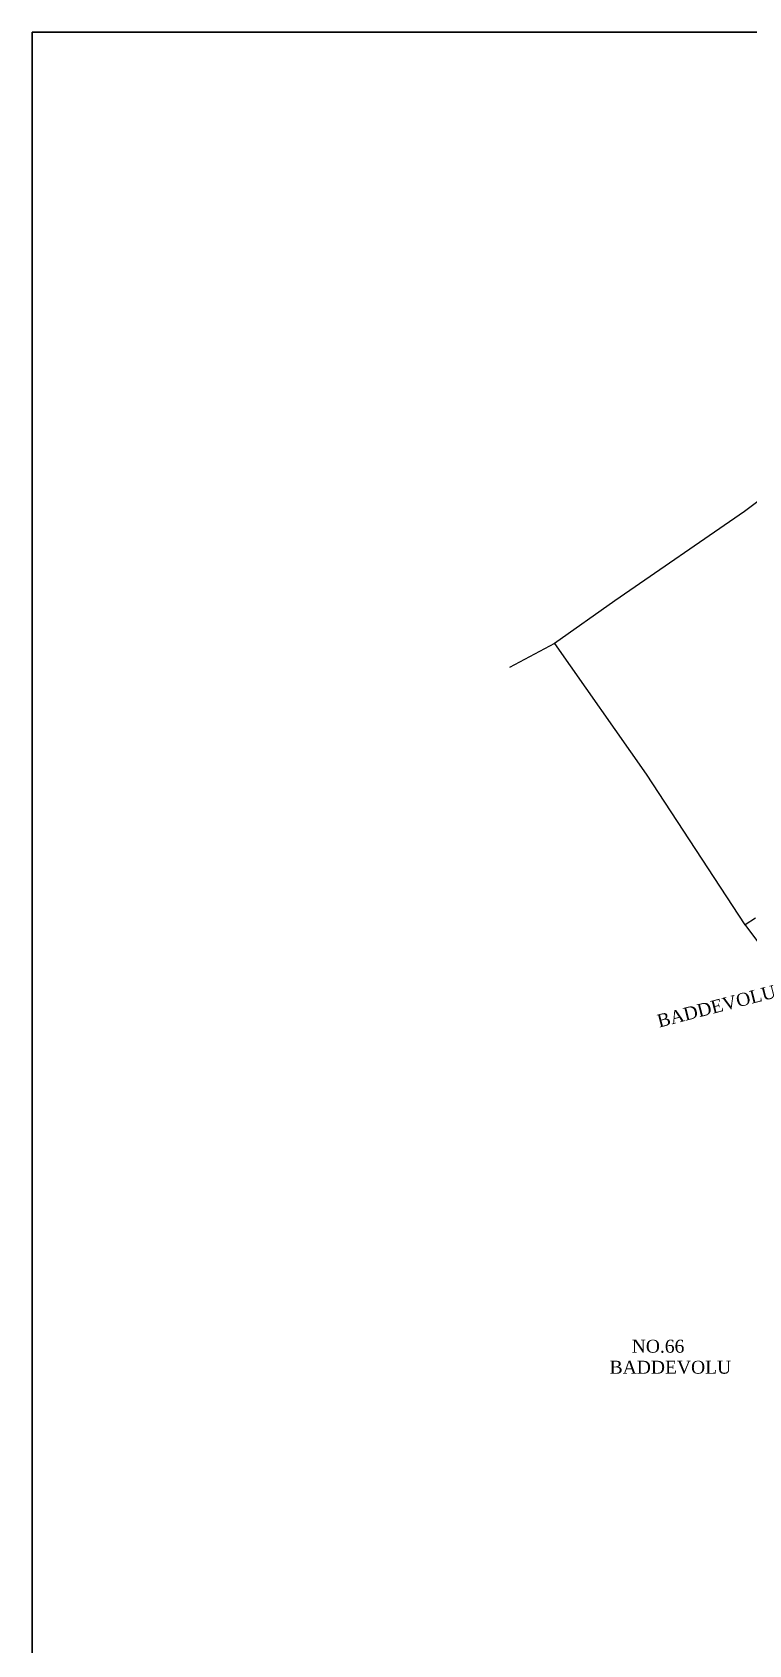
# Model space of a CAD drawing. Header units: inches. Extents: x 38 to 715, y -32 to 1237.
# Drawn here: x 37.8 to 176.3, y 925.1 to 1236.7 of the extents above; entities that cross this region are included whole.
import ezdxf

# ---------------------------------------------------------------- set-up
doc = ezdxf.new("R2010")
doc.units = ezdxf.units.IN
doc.header["$MEASUREMENT"] = 0
doc.layers.add('TEXT', color=7, linetype='Continuous')
doc.layers.add('WATER_BODY', color=4, linetype='Continuous')
doc.styles.get("Standard").update_dxf_attribs({"font": 'TIMES.TTF', "height": 0.12})

msp = doc.modelspace()

# ---------------------------------------------------------------- linework, layer by layer
at = {"linetype": 'ByBlock', "lineweight": 30}
msp.add_lwpolyline([(37.83, 1236.7), (714.56, 1236.7), (714.56, -32.2), (37.83, -32.2)], close=True, dxfattribs=at)
at = {"layer": 'WATER_BODY', "linetype": 'ByBlock'}
for points in [[(371.85, 1132.14), (371.21, 1138.12), (369.75, 1143.24), (366.82, 1162.64), (360.65, 1195.18), (356.93, 1217.38), (348.29, 1215.65), (340.7, 1214.79), (334.93, 1214.21), (326.28, 1212.68), (309.28, 1209.9), (297.94, 1207.98), (291.89, 1207.02), (279.35, 1203.52), (266, 1197), (255.72, 1193.26), (242.84, 1187.11), (217.15, 1174.4), (201.01, 1163.17), (175.51, 1144.11), (150.42, 1126.8), (138.79, 1118.54), (156.48, 1093.35), (175.57, 1064.22)], [(138.79, 1118.54), (130.08, 1113.95)], [(178.64, 1060.21), (175.61, 1064.25), (177.61, 1065.56)]]:
    msp.add_lwpolyline(points, dxfattribs=at)

# ---------------------------------------------------------------- texts
at = {"layer": 'TEXT', "linetype": 'ByBlock'}
msp.add_text('BADDEVOLU', height=2.5, rotation=14.4371, dxfattribs=at).set_placement((158.98, 1044.34))
for s, p in [('NO.66', (153.68, 981.52)), ('BADDEVOLU', (149.41, 977.46))]:
    msp.add_text(s, height=2.5, dxfattribs=at).set_placement(p)

doc.saveas('drawing.dxf')
